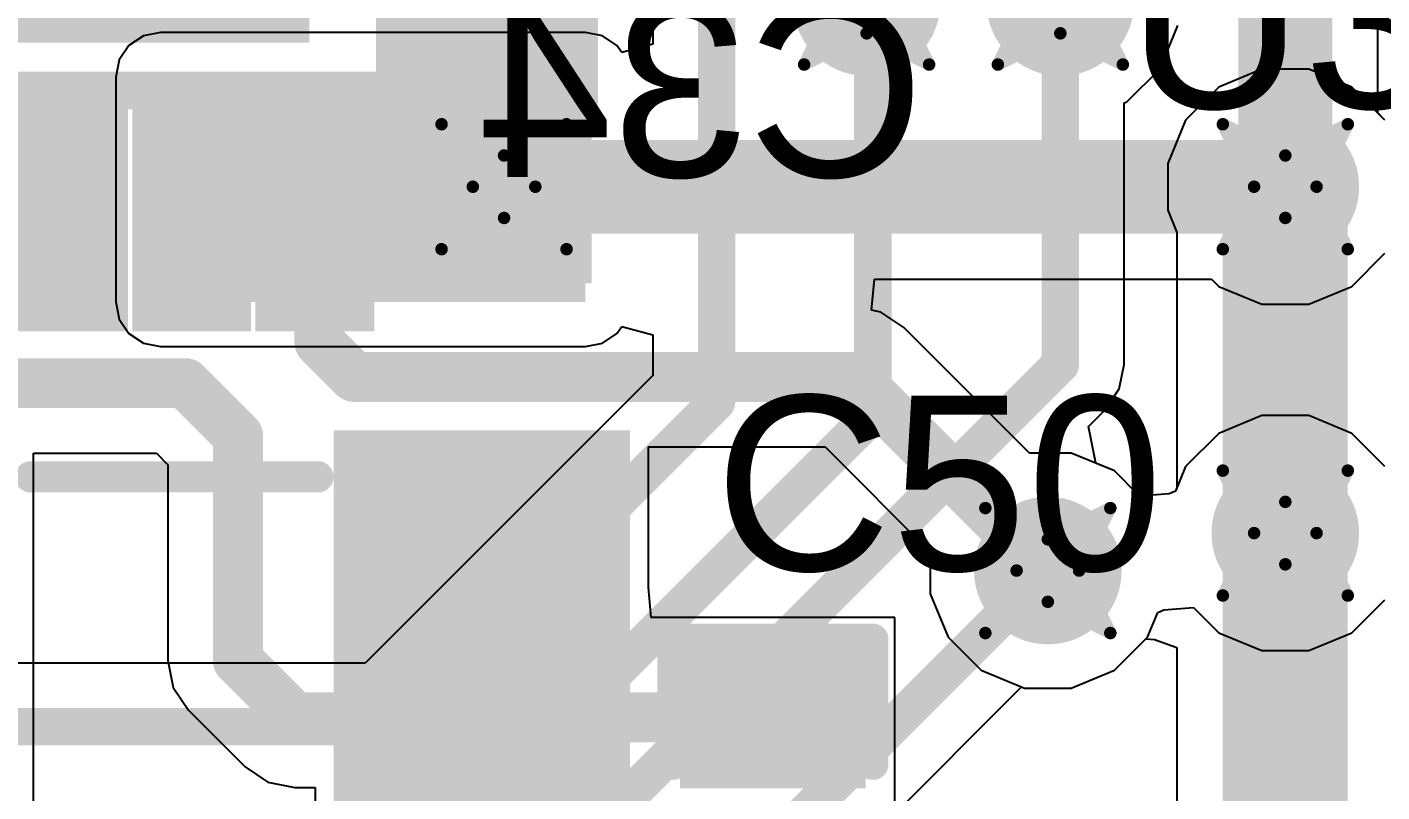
# Model space of a CAD drawing. Header units: inches. Extents: x -8 to 386, y -12 to 64.
# Drawn here: x 10.41 to 15.91, y 15.99 to 19.1 of the extents above; entities that cross this region are included whole.
import ezdxf

# ---------------------------------------------------------------- set-up
doc = ezdxf.new("R2010")
doc.units = ezdxf.units.IN
for name, color, linetype in [('Board_outline', 216, 'Continuous'), ('Bottom Layer', 5, 'Continuous'), ('Bottom Overlay', 54, 'Continuous'), ('Bottom Paste', 16, 'Continuous'), ('Bottom Solder', 6, 'Continuous'), ('Drill Drawing', 1, 'Continuous'), ('Top Layer', 1, 'Continuous'), ('Top Overlay', 2, 'Continuous'), ('Top Paste', 8, 'Continuous'), ('Top Solder', 216, 'Continuous'), ('Via Holes', 16, 'Continuous')]:
    doc.layers.add(name, color=color, linetype=linetype)
doc.styles.add('Arial', font='', dxfattribs={"height": 0.2})
doc.styles.get('Arial').set_extended_font_data('Arial')

msp = doc.modelspace()

# ---------------------------------------------------------------- hatches: boundary and pattern name
at = {"layer": 'Bottom Layer'}
h = msp.add_hatch(color=5, dxfattribs=at)
edge = h.paths.add_edge_path()
edge.add_arc((13.8176, 19.2024), 0.3, 0, 360)
h = msp.add_hatch(color=5, dxfattribs=at)
edge = h.paths.add_edge_path()
edge.add_arc((14.605, 19.2024), 0.3, 0, 360)
for points in [[(12.6746, 18.8976), (10.9474, 18.8976), (10.9474, 17.9832), (12.6746, 17.9832)], [(11.0363, 18.8468), (11.6713, 18.8468), (11.6713, 18.3896), (11.0363, 18.3896)]]:
    msp.add_hatch(color=5, dxfattribs=at).paths.add_polyline_path(points)
h = msp.add_hatch(color=5, dxfattribs=at)
edge = h.paths.add_edge_path()
edge.add_arc((12.344, 18.4517), 0.3, 0, 360)
h = msp.add_hatch(color=5, dxfattribs=at)
edge = h.paths.add_edge_path()
edge.add_arc((15.5194, 18.4517), 0.3, 0, 360)
h = msp.add_hatch(color=5, dxfattribs=at)
edge = h.paths.add_edge_path()
edge.add_arc((15.5194, 17.0434), 0.3, 0, 360)
h = msp.add_hatch(color=5, dxfattribs=at)
edge = h.paths.add_edge_path()
edge.add_arc((14.5542, 16.891), 0.3, 0, 360)
at = {"layer": 'Bottom Paste'}
msp.add_hatch(color=16, dxfattribs=at).paths.add_polyline_path([(11.0363, 18.8468), (11.6713, 18.8468), (11.6713, 18.3896), (11.0363, 18.3896)])
at = {"layer": 'Bottom Solder'}
msp.add_hatch(color=6, dxfattribs=at).paths.add_polyline_path([(10.9763, 18.9068), (11.7313, 18.9068), (11.7313, 18.3296), (10.9763, 18.3296)])
at = {"layer": 'Top Layer'}
h = msp.add_hatch(color=1, dxfattribs=at)
edge = h.paths.add_edge_path()
edge.add_arc((13.8176, 19.2024), 0.3, 0, 360)
h = msp.add_hatch(color=1, dxfattribs=at)
edge = h.paths.add_edge_path()
edge.add_arc((14.605, 19.2024), 0.3, 0, 360)
for points in [[(12.6246, 19.1555), (12.6246, 18.8755), (11.9245, 18.8755), (11.9245, 19.1555)], [(11.938, 18.0594), (12.7, 18.0594), (12.7, 19.1516), (11.938, 19.1516)], [(10.7145, 17.9654), (10.4345, 17.9654), (10.4345, 18.6654), (10.7145, 18.6654)], [(11.2144, 17.9654), (10.9344, 17.9654), (10.9344, 18.6654), (11.2144, 18.6654)], [(11.7145, 17.9654), (11.4345, 17.9654), (11.4345, 18.6654), (11.7145, 18.6654)], [(11.7536, 17.3592), (12.7536, 17.3592), (12.7536, 15.5592), (11.7536, 15.5592)], [(13.7541, 16.0655), (13.1191, 16.0655), (13.1191, 16.5227), (13.7541, 16.5227)]]:
    msp.add_hatch(color=1, dxfattribs=at).paths.add_polyline_path(points)
h = msp.add_hatch(color=1, dxfattribs=at)
edge = h.paths.add_edge_path()
edge.add_arc((12.344, 18.4517), 0.3, 0, 360)
h = msp.add_hatch(color=1, dxfattribs=at)
edge = h.paths.add_edge_path()
edge.add_arc((15.5194, 18.4517), 0.3, 0, 360)
h = msp.add_hatch(color=1, dxfattribs=at)
edge = h.paths.add_edge_path()
edge.add_arc((15.5194, 17.0434), 0.3, 0, 360)
h = msp.add_hatch(color=1, dxfattribs=at)
edge = h.paths.add_edge_path()
edge.add_arc((14.5542, 16.891), 0.3, 0, 360)
at = {"layer": 'Top Paste'}
for points in [[(12.6246, 19.1555), (12.6246, 18.8755), (11.9245, 18.8755), (11.9245, 19.1555)], [(10.7145, 17.9654), (10.4345, 17.9654), (10.4345, 18.6654), (10.7145, 18.6654)], [(11.2144, 17.9654), (10.9344, 17.9654), (10.9344, 18.6654), (11.2144, 18.6654)], [(11.7145, 17.9654), (11.4345, 17.9654), (11.4345, 18.6654), (11.7145, 18.6654)], [(11.7536, 17.3592), (12.7536, 17.3592), (12.7536, 15.5592), (11.7536, 15.5592)], [(13.7541, 16.0655), (13.1191, 16.0655), (13.1191, 16.5227), (13.7541, 16.5227)]]:
    msp.add_hatch(color=8, dxfattribs=at).paths.add_polyline_path(points)
at = {"layer": 'Top Solder'}
for points in [[(11.5531, 22.4941), (11.5531, 19.0369), (8.0959, 19.0369), (8.0959, 22.4941)], [(12.7262, 19.2571), (12.7262, 18.7739), (11.8229, 18.7739), (11.8229, 19.2571)], [(10.8161, 17.8638), (10.3329, 17.8638), (10.3329, 18.767), (10.8161, 18.767)], [(11.316, 17.8638), (10.8328, 17.8638), (10.8328, 18.767), (11.316, 18.767)], [(11.8161, 17.8638), (11.3329, 17.8638), (11.3329, 18.767), (11.8161, 18.767)], [(11.652, 17.4608), (12.8552, 17.4608), (12.8552, 15.4576), (11.652, 15.4576)], [(13.8141, 16.0055), (13.0591, 16.0055), (13.0591, 16.5827), (13.8141, 16.5827)]]:
    msp.add_hatch(color=216, dxfattribs=at).paths.add_polyline_path(points)
at = {"layer": 'Via Holes'}
h = msp.add_hatch(color=7, dxfattribs=at)
edge = h.paths.add_edge_path()
edge.add_arc((13.8176, 19.2024), 0.15, 0, 360)
h = msp.add_hatch(color=7, dxfattribs=at)
edge = h.paths.add_edge_path()
edge.add_arc((14.605, 19.2024), 0.15, 0, 360)
h = msp.add_hatch(color=7, dxfattribs=at)
edge = h.paths.add_edge_path()
edge.add_arc((12.344, 18.4517), 0.15, 0, 360)
h = msp.add_hatch(color=7, dxfattribs=at)
edge = h.paths.add_edge_path()
edge.add_arc((15.5194, 18.4517), 0.15, 0, 360)
h = msp.add_hatch(color=7, dxfattribs=at)
edge = h.paths.add_edge_path()
edge.add_arc((15.5194, 17.0434), 0.15, 0, 360)
h = msp.add_hatch(color=7, dxfattribs=at)
edge = h.paths.add_edge_path()
edge.add_arc((14.5542, 16.891), 0.15, 0, 360)

# ---------------------------------------------------------------- linework, layer by layer
at = {"layer": 'Board_outline'}
msp.add_lwpolyline([(37.5368, 13.3604, 0.254, 0.254, 1), (-7.4632, 13.3604, 0.254, 0.254, 1)], format="xyseb", close=True, dxfattribs=at)
at = {"layer": 'Bottom Layer'}
for p, q in [((12.949, 19.685), (12.949, 19.0308)), ((10.878, 19.0651), (10.8192, 19.0258)), ((10.9474, 19.0789), (10.878, 19.0651)), ((12.6746, 19.0789), (10.9474, 19.0789)), ((12.744, 19.0651), (12.6746, 19.0789)), ((12.8028, 19.0258), (12.744, 19.0651)), ((15.0101, 18.9317), (15.0828, 19.1074)), ((10.8192, 19.0258), (10.7799, 18.967)), ((12.822, 18.997), (12.8028, 19.0258)), ((12.949, 19.0308), (12.822, 18.997)), ((10.7799, 18.967), (10.7661, 18.8976)), ((10.7661, 18.8976), (10.7661, 17.9832)), ((14.8757, 18.7973), (15.0101, 18.9317)), ((15.4244, 18.9295), (15.2487, 18.8568)), ((15.6144, 18.9295), (15.4244, 18.9295)), ((15.7901, 18.8568), (15.6144, 18.9295)), ((15.2487, 18.8568), (15.1143, 18.7224)), ((15.9245, 18.7224), (15.7901, 18.8568)), ((14.864, 18.7925), (14.8757, 18.7973)), ((14.864, 17.7292), (14.864, 18.7925)), ((15.1143, 18.7224), (15.0416, 18.5468)), ((15.0416, 18.5468), (15.0416, 18.3567)), ((15.0416, 18.3567), (15.0791, 18.2661)), ((15.0791, 18.2661), (15.0791, 17.2291)), ((10.7661, 17.9832), (10.7799, 17.9138)), ((10.7799, 17.9138), (10.8192, 17.855)), ((10.8192, 17.855), (10.878, 17.8157)), ((12.744, 17.8157), (12.8028, 17.855)), ((12.8028, 17.855), (12.822, 17.8838)), ((12.822, 17.8838), (12.949, 17.85)), ((12.949, 17.85), (12.949, 17.6841)), ((10.878, 17.8157), (10.9474, 17.8019)), ((10.9474, 17.8019), (12.6746, 17.8019)), ((12.6746, 17.8019), (12.744, 17.8157)), ((12.949, 17.6841), (11.7799, 16.515)), ((14.8443, 17.6301), (14.864, 17.7292)), ((14.7881, 17.5461), (14.8443, 17.6301)), ((14.7193, 17.4772), (14.7881, 17.5461)), ((14.7491, 17.3274), (14.7193, 17.4772)), ((14.8249, 17.2961), (14.7491, 17.3274)), ((14.9271, 17.1938), (14.8249, 17.2961)), ((15.0479, 17.2025), (14.9271, 17.1938)), ((15.0729, 17.214), (15.0479, 17.2025)), ((15.0791, 17.2291), (15.0729, 17.214)), ((15.0257, 16.7319), (15.1465, 16.7406)), ((15.1465, 16.7406), (15.2487, 16.6383)), ((15.7901, 16.6383), (15.9245, 16.7727)), ((14.9593, 16.6203), (15.0007, 16.7204)), ((15.0007, 16.7204), (15.0257, 16.7319)), ((15.2487, 16.6383), (15.4244, 16.5656)), ((15.6144, 16.5656), (15.7901, 16.6383)), ((14.8249, 16.4859), (14.9593, 16.6203)), ((15.4244, 16.5656), (15.6144, 16.5656)), ((11.7799, 16.515), (3.7592, 16.515)), ((14.6492, 16.4132), (14.8249, 16.4859)), ((13.1001, 15.0707), (14.4475, 16.418)), ((14.4475, 16.418), (14.4592, 16.4132)), ((14.4592, 16.4132), (14.6492, 16.4132))]:
    msp.add_line(p, q, dxfattribs=at)
for points in [[(13.208, 17.5768, 0.1524, 0.1524, 0), (13.208, 19.685, 0.1524, 0.1524, 0)], [(13.8176, 19.2024, 0.1524, 0.1524, 0), (13.843, 19.177, 0.1524, 0.1524, 0)], [(14.605, 17.7292, 0.1524, 0.1524, 0), (14.605, 19.2024, 0.1524, 0.1524, 0)], [(13.843, 17.526, 0.1524, 0.1524, 0), (13.843, 19.177, 0.1524, 0.1524, 0)], [(15.5194, 17.0434, 0.508, 0.508, 0), (15.5194, 18.4517, 0.508, 0.508, 0)], [(12.446, 15.5702, 0.1524, 0.1524, 0), (14.605, 17.7292, 0.1524, 0.1524, 0)], [(11.8872, 16.256, 0.1524, 0.1524, 0), (13.208, 17.5768, 0.1524, 0.1524, 0)], [(12.2174, 15.9004, 0.1524, 0.1524, 0), (13.843, 17.526, 0.1524, 0.1524, 0)], [(12.9032, 15.24, 0.1524, 0.1524, 0), (14.5542, 16.891, 0.1524, 0.1524, 0)], [(3.7592, 16.256, 0.1524, 0.1524, 0), (11.8872, 16.256, 0.1524, 0.1524, 0)]]:
    msp.add_lwpolyline(points, format="xyseb", dxfattribs=at)
for points in [[(13.8049, 19.177, 0.0762, 0.0762, 1), (13.8811, 19.177, 0.0762, 0.0762, 1)], [(13.8049, 19.177, 0.0762, 0.0762, 1), (13.8811, 19.177, 0.0762, 0.0762, 1)], [(15.3924, 18.4517, 0.254, 0.254, 1), (15.6464, 18.4517, 0.254, 0.254, 1)], [(14.5669, 17.7292, 0.0762, 0.0762, 1), (14.6431, 17.7292, 0.0762, 0.0762, 1)], [(14.5669, 17.7292, 0.0762, 0.0762, 1), (14.6431, 17.7292, 0.0762, 0.0762, 1)], [(13.1699, 17.5768, 0.0762, 0.0762, 1), (13.2461, 17.5768, 0.0762, 0.0762, 1)], [(13.1699, 17.5768, 0.0762, 0.0762, 1), (13.2461, 17.5768, 0.0762, 0.0762, 1)], [(13.8049, 17.526, 0.0762, 0.0762, 1), (13.8811, 17.526, 0.0762, 0.0762, 1)], [(13.8049, 17.526, 0.0762, 0.0762, 1), (13.8811, 17.526, 0.0762, 0.0762, 1)], [(15.3924, 17.0434, 0.254, 0.254, 1), (15.6464, 17.0434, 0.254, 0.254, 1)], [(14.5161, 16.891, 0.0762, 0.0762, 1), (14.5923, 16.891, 0.0762, 0.0762, 1)], [(11.8491, 16.256, 0.0762, 0.0762, 1), (11.9253, 16.256, 0.0762, 0.0762, 1)], [(11.8491, 16.256, 0.0762, 0.0762, 1), (11.9253, 16.256, 0.0762, 0.0762, 1)]]:
    msp.add_lwpolyline(points, format="xyseb", close=True, dxfattribs=at)
at = {"layer": 'Bottom Overlay'}
for points in [[(10.9474, 18.3007, 0.127, 0.127, 0), (10.9474, 18.8087, 0.127, 0.127, 0)], [(11.7602, 18.3007, 0.127, 0.127, 0), (11.7602, 18.8087, 0.127, 0.127, 0)], [(10.9474, 18.3007, 0.127, 0.127, 0), (11.7602, 18.3007, 0.127, 0.127, 0)]]:
    msp.add_lwpolyline(points, format="xyseb", dxfattribs=at)
for points in [[(10.9156, 18.8087, 0.0635, 0.0635, 1), (10.9792, 18.8087, 0.0635, 0.0635, 1)], [(11.7285, 18.8087, 0.0635, 0.0635, 1), (11.7919, 18.8087, 0.0635, 0.0635, 1)], [(10.9156, 18.3007, 0.0635, 0.0635, 1), (10.9792, 18.3007, 0.0635, 0.0635, 1)], [(10.9156, 18.3007, 0.0635, 0.0635, 1), (10.9792, 18.3007, 0.0635, 0.0635, 1)], [(11.7285, 18.3007, 0.0635, 0.0635, 1), (11.7919, 18.3007, 0.0635, 0.0635, 1)], [(11.7285, 18.3007, 0.0635, 0.0635, 1), (11.7919, 18.3007, 0.0635, 0.0635, 1)]]:
    msp.add_lwpolyline(points, format="xyseb", close=True, dxfattribs=at)
at = {"layer": 'Drill Drawing'}
for points in [[(13.5636, 18.9484, 0.0508, 0.0508, 0), (13.6906, 19.2024, 0.0508, 0.0508, 0)], [(13.9446, 19.2024, 0.0508, 0.0508, 0), (14.0716, 18.9484, 0.0508, 0.0508, 0)], [(14.351, 18.9484, 0.0508, 0.0508, 0), (14.478, 19.2024, 0.0508, 0.0508, 0)], [(14.732, 19.2024, 0.0508, 0.0508, 0), (14.859, 18.9484, 0.0508, 0.0508, 0)], [(13.5636, 18.9484, 0.0508, 0.0508, 0), (13.8176, 19.0754, 0.0508, 0.0508, 0)], [(13.8176, 19.0754, 0.0508, 0.0508, 0), (14.0716, 18.9484, 0.0508, 0.0508, 0)], [(14.351, 18.9484, 0.0508, 0.0508, 0), (14.605, 19.0754, 0.0508, 0.0508, 0)], [(14.605, 19.0754, 0.0508, 0.0508, 0), (14.859, 18.9484, 0.0508, 0.0508, 0)], [(12.09, 18.7057, 0.0508, 0.0508, 0), (12.344, 18.5787, 0.0508, 0.0508, 0)], [(12.09, 18.7057, 0.0508, 0.0508, 0), (12.217, 18.4517, 0.0508, 0.0508, 0)], [(12.344, 18.5787, 0.0508, 0.0508, 0), (12.598, 18.7057, 0.0508, 0.0508, 0)], [(12.471, 18.4517, 0.0508, 0.0508, 0), (12.598, 18.7057, 0.0508, 0.0508, 0)], [(15.2654, 18.7057, 0.0508, 0.0508, 0), (15.5194, 18.5787, 0.0508, 0.0508, 0)], [(15.2654, 18.7057, 0.0508, 0.0508, 0), (15.3924, 18.4517, 0.0508, 0.0508, 0)], [(15.5194, 18.5787, 0.0508, 0.0508, 0), (15.7734, 18.7057, 0.0508, 0.0508, 0)], [(15.6464, 18.4517, 0.0508, 0.0508, 0), (15.7734, 18.7057, 0.0508, 0.0508, 0)], [(12.09, 18.1977, 0.0508, 0.0508, 0), (12.217, 18.4517, 0.0508, 0.0508, 0)], [(12.471, 18.4517, 0.0508, 0.0508, 0), (12.598, 18.1977, 0.0508, 0.0508, 0)], [(15.2654, 18.1977, 0.0508, 0.0508, 0), (15.3924, 18.4517, 0.0508, 0.0508, 0)], [(15.6464, 18.4517, 0.0508, 0.0508, 0), (15.7734, 18.1977, 0.0508, 0.0508, 0)], [(12.09, 18.1977, 0.0508, 0.0508, 0), (12.344, 18.3247, 0.0508, 0.0508, 0)], [(12.344, 18.3247, 0.0508, 0.0508, 0), (12.598, 18.1977, 0.0508, 0.0508, 0)], [(15.2654, 18.1977, 0.0508, 0.0508, 0), (15.5194, 18.3247, 0.0508, 0.0508, 0)], [(15.5194, 18.3247, 0.0508, 0.0508, 0), (15.7734, 18.1977, 0.0508, 0.0508, 0)], [(15.2654, 17.2974, 0.0508, 0.0508, 0), (15.5194, 17.1704, 0.0508, 0.0508, 0)], [(15.2654, 17.2974, 0.0508, 0.0508, 0), (15.3924, 17.0434, 0.0508, 0.0508, 0)], [(15.5194, 17.1704, 0.0508, 0.0508, 0), (15.7734, 17.2974, 0.0508, 0.0508, 0)], [(15.6464, 17.0434, 0.0508, 0.0508, 0), (15.7734, 17.2974, 0.0508, 0.0508, 0)], [(14.3002, 17.145, 0.0508, 0.0508, 0), (14.5542, 17.018, 0.0508, 0.0508, 0)], [(14.3002, 17.145, 0.0508, 0.0508, 0), (14.4272, 16.891, 0.0508, 0.0508, 0)], [(14.5542, 17.018, 0.0508, 0.0508, 0), (14.8082, 17.145, 0.0508, 0.0508, 0)], [(14.6812, 16.891, 0.0508, 0.0508, 0), (14.8082, 17.145, 0.0508, 0.0508, 0)], [(15.2654, 16.7894, 0.0508, 0.0508, 0), (15.3924, 17.0434, 0.0508, 0.0508, 0)], [(15.6464, 17.0434, 0.0508, 0.0508, 0), (15.7734, 16.7894, 0.0508, 0.0508, 0)], [(14.3002, 16.637, 0.0508, 0.0508, 0), (14.4272, 16.891, 0.0508, 0.0508, 0)], [(14.6812, 16.891, 0.0508, 0.0508, 0), (14.8082, 16.637, 0.0508, 0.0508, 0)], [(15.2654, 16.7894, 0.0508, 0.0508, 0), (15.5194, 16.9164, 0.0508, 0.0508, 0)], [(15.5194, 16.9164, 0.0508, 0.0508, 0), (15.7734, 16.7894, 0.0508, 0.0508, 0)], [(14.3002, 16.637, 0.0508, 0.0508, 0), (14.5542, 16.764, 0.0508, 0.0508, 0)], [(14.5542, 16.764, 0.0508, 0.0508, 0), (14.8082, 16.637, 0.0508, 0.0508, 0)]]:
    msp.add_lwpolyline(points, format="xyseb", dxfattribs=at)
for points in [[(13.8049, 19.0754, 0.0254, 0.0254, 1), (13.8303, 19.0754, 0.0254, 0.0254, 1)], [(13.8049, 19.0754, 0.0254, 0.0254, 1), (13.8303, 19.0754, 0.0254, 0.0254, 1)], [(14.5923, 19.0754, 0.0254, 0.0254, 1), (14.6177, 19.0754, 0.0254, 0.0254, 1)], [(14.5923, 19.0754, 0.0254, 0.0254, 1), (14.6177, 19.0754, 0.0254, 0.0254, 1)], [(13.5509, 18.9484, 0.0254, 0.0254, 1), (13.5763, 18.9484, 0.0254, 0.0254, 1)], [(13.5509, 18.9484, 0.0254, 0.0254, 1), (13.5763, 18.9484, 0.0254, 0.0254, 1)], [(14.0589, 18.9484, 0.0254, 0.0254, 1), (14.0843, 18.9484, 0.0254, 0.0254, 1)], [(14.0589, 18.9484, 0.0254, 0.0254, 1), (14.0843, 18.9484, 0.0254, 0.0254, 1)], [(14.3383, 18.9484, 0.0254, 0.0254, 1), (14.3637, 18.9484, 0.0254, 0.0254, 1)], [(14.3383, 18.9484, 0.0254, 0.0254, 1), (14.3637, 18.9484, 0.0254, 0.0254, 1)], [(14.8463, 18.9484, 0.0254, 0.0254, 1), (14.8717, 18.9484, 0.0254, 0.0254, 1)], [(14.8463, 18.9484, 0.0254, 0.0254, 1), (14.8717, 18.9484, 0.0254, 0.0254, 1)], [(12.0773, 18.7057, 0.0254, 0.0254, 1), (12.1027, 18.7057, 0.0254, 0.0254, 1)], [(12.0773, 18.7057, 0.0254, 0.0254, 1), (12.1027, 18.7057, 0.0254, 0.0254, 1)], [(12.5853, 18.7057, 0.0254, 0.0254, 1), (12.6107, 18.7057, 0.0254, 0.0254, 1)], [(12.5853, 18.7057, 0.0254, 0.0254, 1), (12.6107, 18.7057, 0.0254, 0.0254, 1)], [(15.2527, 18.7057, 0.0254, 0.0254, 1), (15.2781, 18.7057, 0.0254, 0.0254, 1)], [(15.2527, 18.7057, 0.0254, 0.0254, 1), (15.2781, 18.7057, 0.0254, 0.0254, 1)], [(15.7607, 18.7057, 0.0254, 0.0254, 1), (15.7861, 18.7057, 0.0254, 0.0254, 1)], [(15.7607, 18.7057, 0.0254, 0.0254, 1), (15.7861, 18.7057, 0.0254, 0.0254, 1)], [(12.3313, 18.5787, 0.0254, 0.0254, 1), (12.3567, 18.5787, 0.0254, 0.0254, 1)], [(12.3313, 18.5787, 0.0254, 0.0254, 1), (12.3567, 18.5787, 0.0254, 0.0254, 1)], [(15.5067, 18.5787, 0.0254, 0.0254, 1), (15.5321, 18.5787, 0.0254, 0.0254, 1)], [(15.5067, 18.5787, 0.0254, 0.0254, 1), (15.5321, 18.5787, 0.0254, 0.0254, 1)], [(12.2043, 18.4517, 0.0254, 0.0254, 1), (12.2297, 18.4517, 0.0254, 0.0254, 1)], [(12.2043, 18.4517, 0.0254, 0.0254, 1), (12.2297, 18.4517, 0.0254, 0.0254, 1)], [(12.4583, 18.4517, 0.0254, 0.0254, 1), (12.4837, 18.4517, 0.0254, 0.0254, 1)], [(12.4583, 18.4517, 0.0254, 0.0254, 1), (12.4837, 18.4517, 0.0254, 0.0254, 1)], [(15.3797, 18.4517, 0.0254, 0.0254, 1), (15.4051, 18.4517, 0.0254, 0.0254, 1)], [(15.3797, 18.4517, 0.0254, 0.0254, 1), (15.4051, 18.4517, 0.0254, 0.0254, 1)], [(15.6337, 18.4517, 0.0254, 0.0254, 1), (15.6591, 18.4517, 0.0254, 0.0254, 1)], [(15.6337, 18.4517, 0.0254, 0.0254, 1), (15.6591, 18.4517, 0.0254, 0.0254, 1)], [(12.3313, 18.3247, 0.0254, 0.0254, 1), (12.3567, 18.3247, 0.0254, 0.0254, 1)], [(12.3313, 18.3247, 0.0254, 0.0254, 1), (12.3567, 18.3247, 0.0254, 0.0254, 1)], [(15.5067, 18.3247, 0.0254, 0.0254, 1), (15.5321, 18.3247, 0.0254, 0.0254, 1)], [(15.5067, 18.3247, 0.0254, 0.0254, 1), (15.5321, 18.3247, 0.0254, 0.0254, 1)], [(12.0773, 18.1977, 0.0254, 0.0254, 1), (12.1027, 18.1977, 0.0254, 0.0254, 1)], [(12.0773, 18.1977, 0.0254, 0.0254, 1), (12.1027, 18.1977, 0.0254, 0.0254, 1)], [(12.5853, 18.1977, 0.0254, 0.0254, 1), (12.6107, 18.1977, 0.0254, 0.0254, 1)], [(12.5853, 18.1977, 0.0254, 0.0254, 1), (12.6107, 18.1977, 0.0254, 0.0254, 1)], [(15.2527, 18.1977, 0.0254, 0.0254, 1), (15.2781, 18.1977, 0.0254, 0.0254, 1)], [(15.2527, 18.1977, 0.0254, 0.0254, 1), (15.2781, 18.1977, 0.0254, 0.0254, 1)], [(15.7607, 18.1977, 0.0254, 0.0254, 1), (15.7861, 18.1977, 0.0254, 0.0254, 1)], [(15.7607, 18.1977, 0.0254, 0.0254, 1), (15.7861, 18.1977, 0.0254, 0.0254, 1)], [(15.2527, 17.2974, 0.0254, 0.0254, 1), (15.2781, 17.2974, 0.0254, 0.0254, 1)], [(15.2527, 17.2974, 0.0254, 0.0254, 1), (15.2781, 17.2974, 0.0254, 0.0254, 1)], [(15.7607, 17.2974, 0.0254, 0.0254, 1), (15.7861, 17.2974, 0.0254, 0.0254, 1)], [(15.7607, 17.2974, 0.0254, 0.0254, 1), (15.7861, 17.2974, 0.0254, 0.0254, 1)], [(15.5067, 17.1704, 0.0254, 0.0254, 1), (15.5321, 17.1704, 0.0254, 0.0254, 1)], [(15.5067, 17.1704, 0.0254, 0.0254, 1), (15.5321, 17.1704, 0.0254, 0.0254, 1)], [(14.2875, 17.145, 0.0254, 0.0254, 1), (14.3129, 17.145, 0.0254, 0.0254, 1)], [(14.2875, 17.145, 0.0254, 0.0254, 1), (14.3129, 17.145, 0.0254, 0.0254, 1)], [(14.7955, 17.145, 0.0254, 0.0254, 1), (14.8209, 17.145, 0.0254, 0.0254, 1)], [(14.7955, 17.145, 0.0254, 0.0254, 1), (14.8209, 17.145, 0.0254, 0.0254, 1)], [(14.5415, 17.018, 0.0254, 0.0254, 1), (14.5669, 17.018, 0.0254, 0.0254, 1)], [(14.5415, 17.018, 0.0254, 0.0254, 1), (14.5669, 17.018, 0.0254, 0.0254, 1)], [(15.3797, 17.0434, 0.0254, 0.0254, 1), (15.4051, 17.0434, 0.0254, 0.0254, 1)], [(15.3797, 17.0434, 0.0254, 0.0254, 1), (15.4051, 17.0434, 0.0254, 0.0254, 1)], [(15.6337, 17.0434, 0.0254, 0.0254, 1), (15.6591, 17.0434, 0.0254, 0.0254, 1)], [(15.6337, 17.0434, 0.0254, 0.0254, 1), (15.6591, 17.0434, 0.0254, 0.0254, 1)], [(14.4145, 16.891, 0.0254, 0.0254, 1), (14.4399, 16.891, 0.0254, 0.0254, 1)], [(14.4145, 16.891, 0.0254, 0.0254, 1), (14.4399, 16.891, 0.0254, 0.0254, 1)], [(14.6685, 16.891, 0.0254, 0.0254, 1), (14.6939, 16.891, 0.0254, 0.0254, 1)], [(14.6685, 16.891, 0.0254, 0.0254, 1), (14.6939, 16.891, 0.0254, 0.0254, 1)], [(15.5067, 16.9164, 0.0254, 0.0254, 1), (15.5321, 16.9164, 0.0254, 0.0254, 1)], [(15.5067, 16.9164, 0.0254, 0.0254, 1), (15.5321, 16.9164, 0.0254, 0.0254, 1)], [(15.2527, 16.7894, 0.0254, 0.0254, 1), (15.2781, 16.7894, 0.0254, 0.0254, 1)], [(15.2527, 16.7894, 0.0254, 0.0254, 1), (15.2781, 16.7894, 0.0254, 0.0254, 1)], [(15.7607, 16.7894, 0.0254, 0.0254, 1), (15.7861, 16.7894, 0.0254, 0.0254, 1)], [(15.7607, 16.7894, 0.0254, 0.0254, 1), (15.7861, 16.7894, 0.0254, 0.0254, 1)], [(14.5415, 16.764, 0.0254, 0.0254, 1), (14.5669, 16.764, 0.0254, 0.0254, 1)], [(14.5415, 16.764, 0.0254, 0.0254, 1), (14.5669, 16.764, 0.0254, 0.0254, 1)], [(14.2875, 16.637, 0.0254, 0.0254, 1), (14.3129, 16.637, 0.0254, 0.0254, 1)], [(14.2875, 16.637, 0.0254, 0.0254, 1), (14.3129, 16.637, 0.0254, 0.0254, 1)], [(14.7955, 16.637, 0.0254, 0.0254, 1), (14.8209, 16.637, 0.0254, 0.0254, 1)], [(14.7955, 16.637, 0.0254, 0.0254, 1), (14.8209, 16.637, 0.0254, 0.0254, 1)]]:
    msp.add_lwpolyline(points, format="xyseb", close=True, dxfattribs=at)
at = {"layer": 'Top Layer'}
for p, q in [((15.8949, 18.7519), (15.8949, 21.8232)), ((15.9245, 18.7224), (15.8949, 18.7519)), ((15.7901, 18.0467), (15.9245, 18.1811)), ((13.8375, 17.9492), (13.85, 18.0762)), ((13.85, 18.0762), (15.2192, 18.0762)), ((15.2192, 18.0762), (15.2487, 18.0467)), ((15.2487, 18.0467), (15.4244, 17.9739)), ((15.6144, 17.9739), (15.7901, 18.0467)), ((15.4244, 17.9739), (15.6144, 17.9739)), ((13.8758, 17.9416), (13.8375, 17.9492)), ((13.9682, 17.8798), (13.8758, 17.9416)), ((14.4793, 17.3688), (13.9682, 17.8798)), ((15.4244, 17.5212), (15.2487, 17.4485)), ((15.6144, 17.5212), (15.4244, 17.5212)), ((15.7901, 17.4485), (15.6144, 17.5212)), ((15.2487, 17.4485), (15.1143, 17.3141)), ((15.9245, 17.3141), (15.7901, 17.4485)), ((10.4314, 15.3814), (10.4314, 17.3681)), ((10.4314, 17.3681), (10.931, 17.3681)), ((10.931, 17.3681), (10.9777, 17.3214)), ((12.9314, 16.8234), (12.9314, 17.3935)), ((12.9314, 17.3935), (13.6488, 17.3935)), ((13.6488, 17.3935), (14.0764, 16.9659)), ((14.6492, 17.3688), (14.4793, 17.3688)), ((14.8249, 17.2961), (14.6492, 17.3688)), ((10.9777, 17.3214), (10.9777, 16.525)), ((14.9271, 17.1938), (14.8249, 17.2961)), ((15.1143, 17.3141), (15.0729, 17.214)), ((15.0479, 17.2025), (14.9271, 17.1938)), ((15.0729, 17.214), (15.0479, 17.2025)), ((14.0764, 16.9659), (14.0764, 16.796)), ((12.9413, 16.7005), (12.9314, 16.8234)), ((14.0764, 16.796), (14.1491, 16.6203)), ((13.9319, 16.7005), (12.9413, 16.7005)), ((13.9319, 15.8877), (13.9319, 16.7005)), ((14.1491, 16.6203), (14.2835, 16.4859)), ((14.8249, 16.4859), (14.9521, 16.6132)), ((14.9521, 16.6132), (14.9872, 16.6104)), ((14.9872, 16.6104), (15.0791, 16.5779)), ((15.0791, 16.5779), (15.0791, 15.6543)), ((10.9777, 16.525), (10.9777, 16.525)), ((10.9777, 16.525), (10.9994, 16.416)), ((14.2835, 16.4859), (14.4592, 16.4132)), ((14.6492, 16.4132), (14.8249, 16.4859)), ((10.9994, 16.416), (11.0612, 16.3236)), ((14.4592, 16.4132), (14.6492, 16.4132)), ((11.0612, 16.3236), (11.2921, 16.0927)), ((11.2921, 16.0927), (11.2921, 16.0927)), ((11.2921, 16.0927), (11.3845, 16.0309)), ((11.3845, 16.0309), (11.4935, 16.0092)), ((11.4935, 16.0092), (11.5758, 16.0092)), ((11.5758, 16.0092), (11.5758, 15.3814))]:
    msp.add_line(p, q, dxfattribs=at)
for points in [[(15.5194, 18.4517, 0.381, 0.381, 0), (15.5194, 22.1234, 0.381, 0.381, 0)], [(13.5086, 19.5114, 0.2032, 0.2032, 0), (13.8176, 19.2024, 0.2032, 0.2032, 0)], [(14.605, 19.2024, 0.2032, 0.2032, 0), (14.605, 19.2344, 0.2032, 0.2032, 0)], [(12.0382, 18.9607, 0.1524, 0.1524, 0), (12.1557, 18.8432, 0.1524, 0.1524, 0)], [(7.572, 18.8432, 0.1524, 0.1524, 0), (11.7882, 18.8432, 0.1524, 0.1524, 0)], [(11.7987, 18.8432, 0.1524, 0.1524, 0), (12.1557, 18.8432, 0.1524, 0.1524, 0)], [(12.1557, 18.8432, 0.1524, 0.1524, 0), (12.1916, 18.8073, 0.1524, 0.1524, 0)], [(12.1557, 18.8432, 0.1524, 0.1524, 0), (12.1662, 18.8432, 0.1524, 0.1524, 0)], [(12.344, 18.4517, 0.381, 0.381, 0), (15.5194, 18.4517, 0.381, 0.381, 0)], [(11.5745, 18.3154, 0.2032, 0.2032, 0), (11.5935, 18.2965, 0.2032, 0.2032, 0)], [(11.5935, 17.8197, 0.2032, 0.2032, 0), (11.5935, 18.2965, 0.2032, 0.2032, 0)], [(11.5935, 17.8197, 0.2032, 0.2032, 0), (11.7348, 17.6784, 0.2032, 0.2032, 0)], [(9.2221, 17.653, 0.2032, 0.2032, 0), (11.049, 17.653, 0.2032, 0.2032, 0)], [(11.049, 17.653, 0.2032, 0.2032, 0), (11.2626, 17.4394, 0.2032, 0.2032, 0)], [(11.7348, 17.6784, 0.2032, 0.2032, 0), (13.7668, 17.6784, 0.2032, 0.2032, 0)], [(13.7668, 17.6784, 0.2032, 0.2032, 0), (14.5542, 16.891, 0.2032, 0.2032, 0)], [(11.2626, 16.525, 0.2032, 0.2032, 0), (11.2626, 17.4394, 0.2032, 0.2032, 0)], [(15.5194, 15.4686, 0.508, 0.508, 0), (15.5194, 17.0434, 0.508, 0.508, 0)], [(11.2626, 16.525, 0.2032, 0.2032, 0), (11.4935, 16.2941, 0.2032, 0.2032, 0)], [(12.0885, 16.2941, 0.2032, 0.2032, 0), (12.2536, 16.4592, 0.2032, 0.2032, 0)], [(11.4935, 16.2941, 0.2032, 0.2032, 0), (12.0885, 16.2941, 0.2032, 0.2032, 0)], [(12.4187, 16.2941, 0.2032, 0.2032, 0), (13.4366, 16.2941, 0.2032, 0.2032, 0)]]:
    msp.add_lwpolyline(points, format="xyseb", dxfattribs=at)
for points in [[(12.0001, 18.9607, 0.0762, 0.0762, 1), (12.0763, 18.9607, 0.0762, 0.0762, 1)], [(11.7501, 18.8432, 0.0762, 0.0762, 1), (11.8263, 18.8432, 0.0762, 0.0762, 1)], [(11.7606, 18.8432, 0.0762, 0.0762, 1), (11.8368, 18.8432, 0.0762, 0.0762, 1)], [(12.1176, 18.8432, 0.0762, 0.0762, 1), (12.1938, 18.8432, 0.0762, 0.0762, 1)], [(12.1176, 18.8432, 0.0762, 0.0762, 1), (12.1938, 18.8432, 0.0762, 0.0762, 1)], [(12.1176, 18.8432, 0.0762, 0.0762, 1), (12.1938, 18.8432, 0.0762, 0.0762, 1)], [(12.1176, 18.8432, 0.0762, 0.0762, 1), (12.1938, 18.8432, 0.0762, 0.0762, 1)], [(12.1281, 18.8432, 0.0762, 0.0762, 1), (12.2043, 18.8432, 0.0762, 0.0762, 1)], [(12.1535, 18.8073, 0.0762, 0.0762, 1), (12.2297, 18.8073, 0.0762, 0.0762, 1)], [(12.2488, 18.4517, 0.1905, 0.1905, 1), (12.4393, 18.4517, 0.1905, 0.1905, 1)], [(15.4241, 18.4517, 0.1905, 0.1905, 1), (15.6146, 18.4517, 0.1905, 0.1905, 1)], [(15.4241, 18.4517, 0.1905, 0.1905, 1), (15.6146, 18.4517, 0.1905, 0.1905, 1)], [(11.5237, 18.3154, 0.1016, 0.1016, 1), (11.6253, 18.3154, 0.1016, 0.1016, 1)], [(11.5427, 18.2965, 0.1016, 0.1016, 1), (11.6443, 18.2965, 0.1016, 0.1016, 1)], [(11.5427, 18.2965, 0.1016, 0.1016, 1), (11.6443, 18.2965, 0.1016, 0.1016, 1)], [(11.5427, 17.8197, 0.1016, 0.1016, 1), (11.6443, 17.8197, 0.1016, 0.1016, 1)], [(11.5427, 17.8197, 0.1016, 0.1016, 1), (11.6443, 17.8197, 0.1016, 0.1016, 1)], [(10.9982, 17.653, 0.1016, 0.1016, 1), (11.0998, 17.653, 0.1016, 0.1016, 1)], [(10.9982, 17.653, 0.1016, 0.1016, 1), (11.0998, 17.653, 0.1016, 0.1016, 1)], [(11.684, 17.6784, 0.1016, 0.1016, 1), (11.7856, 17.6784, 0.1016, 0.1016, 1)], [(11.684, 17.6784, 0.1016, 0.1016, 1), (11.7856, 17.6784, 0.1016, 0.1016, 1)], [(13.716, 17.6784, 0.1016, 0.1016, 1), (13.8176, 17.6784, 0.1016, 0.1016, 1)], [(13.716, 17.6784, 0.1016, 0.1016, 1), (13.8176, 17.6784, 0.1016, 0.1016, 1)], [(11.2118, 17.4394, 0.1016, 0.1016, 1), (11.3134, 17.4394, 0.1016, 0.1016, 1)], [(11.2118, 17.4394, 0.1016, 0.1016, 1), (11.3134, 17.4394, 0.1016, 0.1016, 1)], [(15.3924, 17.0434, 0.254, 0.254, 1), (15.6464, 17.0434, 0.254, 0.254, 1)], [(14.5034, 16.891, 0.1016, 0.1016, 1), (14.605, 16.891, 0.1016, 0.1016, 1)], [(11.2118, 16.525, 0.1016, 0.1016, 1), (11.3134, 16.525, 0.1016, 0.1016, 1)], [(11.2118, 16.525, 0.1016, 0.1016, 1), (11.3134, 16.525, 0.1016, 0.1016, 1)], [(12.2028, 16.4592, 0.1016, 0.1016, 1), (12.3044, 16.4592, 0.1016, 0.1016, 1)], [(11.4427, 16.2941, 0.1016, 0.1016, 1), (11.5443, 16.2941, 0.1016, 0.1016, 1)], [(11.4427, 16.2941, 0.1016, 0.1016, 1), (11.5443, 16.2941, 0.1016, 0.1016, 1)], [(12.0377, 16.2941, 0.1016, 0.1016, 1), (12.1393, 16.2941, 0.1016, 0.1016, 1)], [(12.0377, 16.2941, 0.1016, 0.1016, 1), (12.1393, 16.2941, 0.1016, 0.1016, 1)], [(12.3679, 16.2941, 0.1016, 0.1016, 1), (12.4695, 16.2941, 0.1016, 0.1016, 1)], [(13.3858, 16.2941, 0.1016, 0.1016, 1), (13.4874, 16.2941, 0.1016, 0.1016, 1)]]:
    msp.add_lwpolyline(points, format="xyseb", close=True, dxfattribs=at)
at = {"layer": 'Top Overlay'}
for points in [[(12.3899, 18.2001, 0.127, 0.127, 0), (12.3899, 18.6319, 0.127, 0.127, 0)], [(11.9581, 18.2001, 0.127, 0.127, 0), (12.3899, 18.2001, 0.127, 0.127, 0)], [(10.4194, 17.272, 0.127, 0.127, 0), (11.5878, 17.272, 0.127, 0.127, 0)], [(13.0302, 16.6116, 0.127, 0.127, 0), (13.843, 16.6116, 0.127, 0.127, 0)], [(13.0302, 16.1036, 0.127, 0.127, 0), (13.0302, 16.6116, 0.127, 0.127, 0)], [(13.843, 16.1036, 0.127, 0.127, 0), (13.843, 16.6116, 0.127, 0.127, 0)]]:
    msp.add_lwpolyline(points, format="xyseb", dxfattribs=at)
for points in [[(12.3581, 18.6319, 0.0635, 0.0635, 1), (12.4216, 18.6319, 0.0635, 0.0635, 1)], [(11.9263, 18.2001, 0.0635, 0.0635, 1), (11.9898, 18.2001, 0.0635, 0.0635, 1)], [(12.3581, 18.2001, 0.0635, 0.0635, 1), (12.4216, 18.2001, 0.0635, 0.0635, 1)], [(12.3581, 18.2001, 0.0635, 0.0635, 1), (12.4216, 18.2001, 0.0635, 0.0635, 1)], [(10.3877, 17.272, 0.0635, 0.0635, 1), (10.4512, 17.272, 0.0635, 0.0635, 1)], [(11.5561, 17.272, 0.0635, 0.0635, 1), (11.6196, 17.272, 0.0635, 0.0635, 1)], [(12.9985, 16.6116, 0.0635, 0.0635, 1), (13.0619, 16.6116, 0.0635, 0.0635, 1)], [(12.9985, 16.6116, 0.0635, 0.0635, 1), (13.0619, 16.6116, 0.0635, 0.0635, 1)], [(13.8112, 16.6116, 0.0635, 0.0635, 1), (13.8748, 16.6116, 0.0635, 0.0635, 1)], [(13.8112, 16.6116, 0.0635, 0.0635, 1), (13.8748, 16.6116, 0.0635, 0.0635, 1)], [(12.9985, 16.1036, 0.0635, 0.0635, 1), (13.0619, 16.1036, 0.0635, 0.0635, 1)], [(13.8112, 16.1036, 0.0635, 0.0635, 1), (13.8748, 16.1036, 0.0635, 0.0635, 1)]]:
    msp.add_lwpolyline(points, format="xyseb", close=True, dxfattribs=at)

# ---------------------------------------------------------------- texts
at = {"layer": 'Bottom Overlay', "style": 'Arial', "text_generation_flag": 2}
msp.add_text('C34', height=0.7112, dxfattribs=at).set_placement((14.0544, 18.4913))
at = {"layer": 'Top Overlay', "style": 'Arial'}
for s, p in [('U3', (14.8761, 18.7707)), ('C50', (13.1998, 16.8911))]:
    msp.add_text(s, height=0.7112, dxfattribs=at).set_placement(p)

doc.saveas('drawing.dxf')
